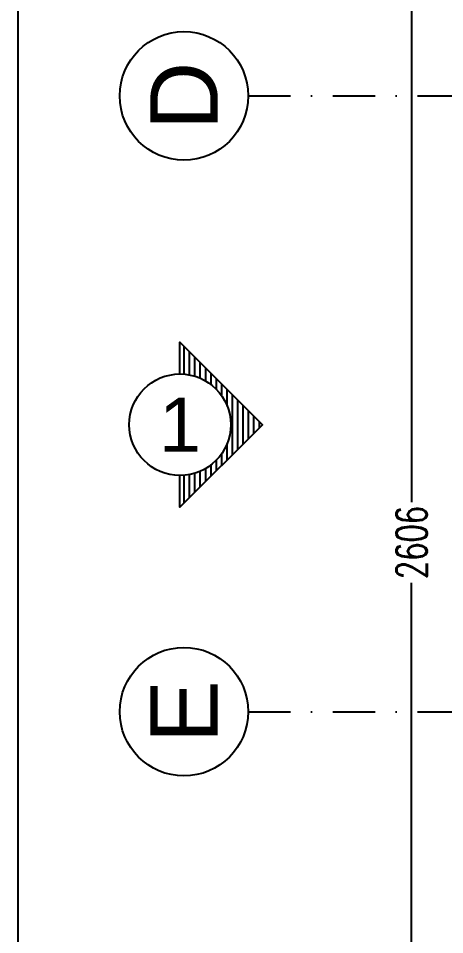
# Model space of a CAD drawing. Extents: x 58467 to 79089, y -33726 to -17391.
# Drawn here: x 68467 to 68720, y -20235 to -19693 of the extents above; entities that cross this region are included whole.
import ezdxf
from ezdxf.enums import TextEntityAlignment as Align

# ---------------------------------------------------------------- set-up
doc = ezdxf.new("R2010")
doc.units = 0
doc.header["$LTSCALE"] = 100
doc.linetypes.add('DASHDOT2', pattern=[0.5, 0.25, -0.125, 0, -0.125])
for name, color, linetype in [('BA_axis', 5, 'DASHDOT2'), ('BA_dim_ext', 185, 'Continuous'), ('BA_layout', 11, 'Continuous'), ('BA_symbol_ref', 22, 'Continuous')]:
    doc.layers.add(name, color=color, linetype=linetype)
doc.styles.add('dim', font='simplex.shx', dxfattribs={"width": 0.7})
doc.styles.add('text1', font='arial.ttf', dxfattribs={"height": 20})
doc.dimstyles.new('1_100', dxfattribs={"dimtxt": 8, "dimasz": 3, "dimexe": 6, "dimexo": 0, "dimgap": 2, "dimtad": 0, "dimdec": 1, "dimzin": 11, "dimtxsty": 'dim', "dimblk": 'DOT', "dimcen": 0, "dimdle": 1.25, "dimclrt": 256, "dimadec": 0, "dimazin": 0, "dimtfac": 1.25, "dimtdec": 1, "dimtix": 1, "dimtofl": 0, "dimtmove": 1, "dimatfit": 3, "dimldrblk": 'DOT', "dimfxl": 20, "dimfxlon": 1, "dimtolj": 1, "dimtzin": 0, "dimarcsym": 0})

# ---------------------------------------------------------------- blocks, each defined once
blk = doc.blocks.new('*U176')
blk.add_line((0, 0), (0, -696))
at = {"linetype": 'Continuous'}
blk.add_circle((0, 38), 38, dxfattribs=at)
at = {"linetype": 'Continuous', "style": 'text1'}
blk.add_attdef('1', text='', height=40, dxfattribs=at).set_placement((0, 38), align=Align.MIDDLE)
blk = doc.blocks.new('AXIS')
at = {"layer": 'BA_axis', "rotation": 90}
for p, values in [((56.44, -32187.27), {'1': 'D'}), ((56.44, -32551.27), {'1': 'E'})]:
    blk.add_blockref('*U176', p, dxfattribs=at).add_auto_attribs(values)
blk = doc.blocks.new('_Dot')
at = {"color": 0, "linetype": 'ByBlock', "lineweight": -2}
blk.add_line((-0.5, 0), (-1, 0), dxfattribs=at)
at = {"color": 0, "linetype": 'ByBlock', "const_width": 0.5}
blk.add_lwpolyline([(-0.25, 0, 1), (0.25, 0, 1)], format="xyb", close=True, dxfattribs=at)
blk = doc.blocks.new('*D27')
at = {"layer": 'BA_dim_ext', "color": 0, "lineweight": -2, "transparency": 16777216}
for p, q in [((153.08, -31148.27), (147.08, -31148.27)), ((153.08, -31154.27), (153.08, -32427.37)), ((153.08, -33748.27), (153.08, -32475.17)), ((153.08, -33754.27), (147.08, -33754.27))]:
    blk.add_line(p, q, dxfattribs=at)
at = {"layer": 'DEFPOINTS', "color": 0, "transparency": 16777216}
for p in [(153.08, -31148.27), (153.08, -33754.27), (153.08, -33754.27)]:
    blk.add_point(p, dxfattribs=at)
at = {"layer": 'BA_dim_ext', "color": 0, "lineweight": -2, "transparency": 16777216, "xscale": 6, "yscale": 6, "zscale": 6}
for p, rotation in [((153.08, -31148.27), 90), ((153.08, -33754.27), 270)]:
    blk.add_blockref('_Dot', p, dxfattribs=dict(at, rotation=rotation))
at = {"layer": 'BA_dim_ext', "color": 2, "transparency": 16777216, "insert": (153.08, -32451.27), "char_height": 18, "attachment_point": 5, "rotation": 90, "style": 'dim'}
blk.add_mtext('\\A1;2606', dxfattribs=at)
blk = doc.blocks.new('*U175')
h = blk.add_hatch()
h.set_pattern_fill('ANSI31', color=24, angle=135, style=0)
h.set_pattern_definition([(180, (8291.9078, -824.118), (-7e-16, -3.175), [])])
h.paths.add_polyline_path([(-30, 48.75), (18.75, 0), (0, 0, 1), (-60, 0), (-78.75, 0)])
at = {"color": 24}
blk.add_lwpolyline([(-60, 0), (-78.75, 0), (-30, 48.75), (18.75, 0), (0, 0)], dxfattribs=at)
blk.add_circle((-30, 0), 30)
at = {"linetype": 'Continuous', "style": 'text1'}
blk.add_attdef('1', text='', height=32, dxfattribs=at).set_placement((-30, 0), align=Align.MIDDLE)
blk = doc.blocks.new('görünüşler')
at = {"layer": 'BA_symbol_ref'}
ref = blk.add_blockref('*U175', (73036.72, -40848.75), dxfattribs=dict(at, rotation=270))
ref.add_attrib('1', '1', dxfattribs={"layer": '0', "linetype": 'Continuous', "height": 32, "style": 'text1'}).set_placement((73036.72, -40818.75), align=Align.MIDDLE)
blk = doc.blocks.new('OLCU')
at = {"layer": 'BA_dim_ext'}
dim = blk.add_linear_dim(base=(153.08, -33754.27), p1=(153.08, -31148.27), p2=(153.08, -33754.27), angle=90, dimstyle='1_100', override={"dimfxl": 2}, dxfattribs=at)
dim.commit()
dim.dimension.update_dxf_attribs({"geometry": '*D27', "text_midpoint": (153.08, -32451.27)})

msp = doc.modelspace()

# ---------------------------------------------------------------- linework, layer by layer
at = {"layer": 'BA_layout'}
msp.add_lwpolyline([(68467.37, -21626.03), (68467.37, -18260.87), (72991.86, -18260.87), (72991.86, -21626.03)], close=True, dxfattribs=at)

# ---------------------------------------------------------------- block references
msp.add_blockref('görünüşler', (-4473.71, 20885.29))
at = {"layer": 'BA_axis'}
msp.add_blockref('AXIS', (68546.93, 12448.2), dxfattribs=at)
at = {"layer": 'BA_dim_ext'}
msp.add_blockref('OLCU', (68546.93, 12448.2), dxfattribs=at)

doc.saveas('drawing.dxf')
